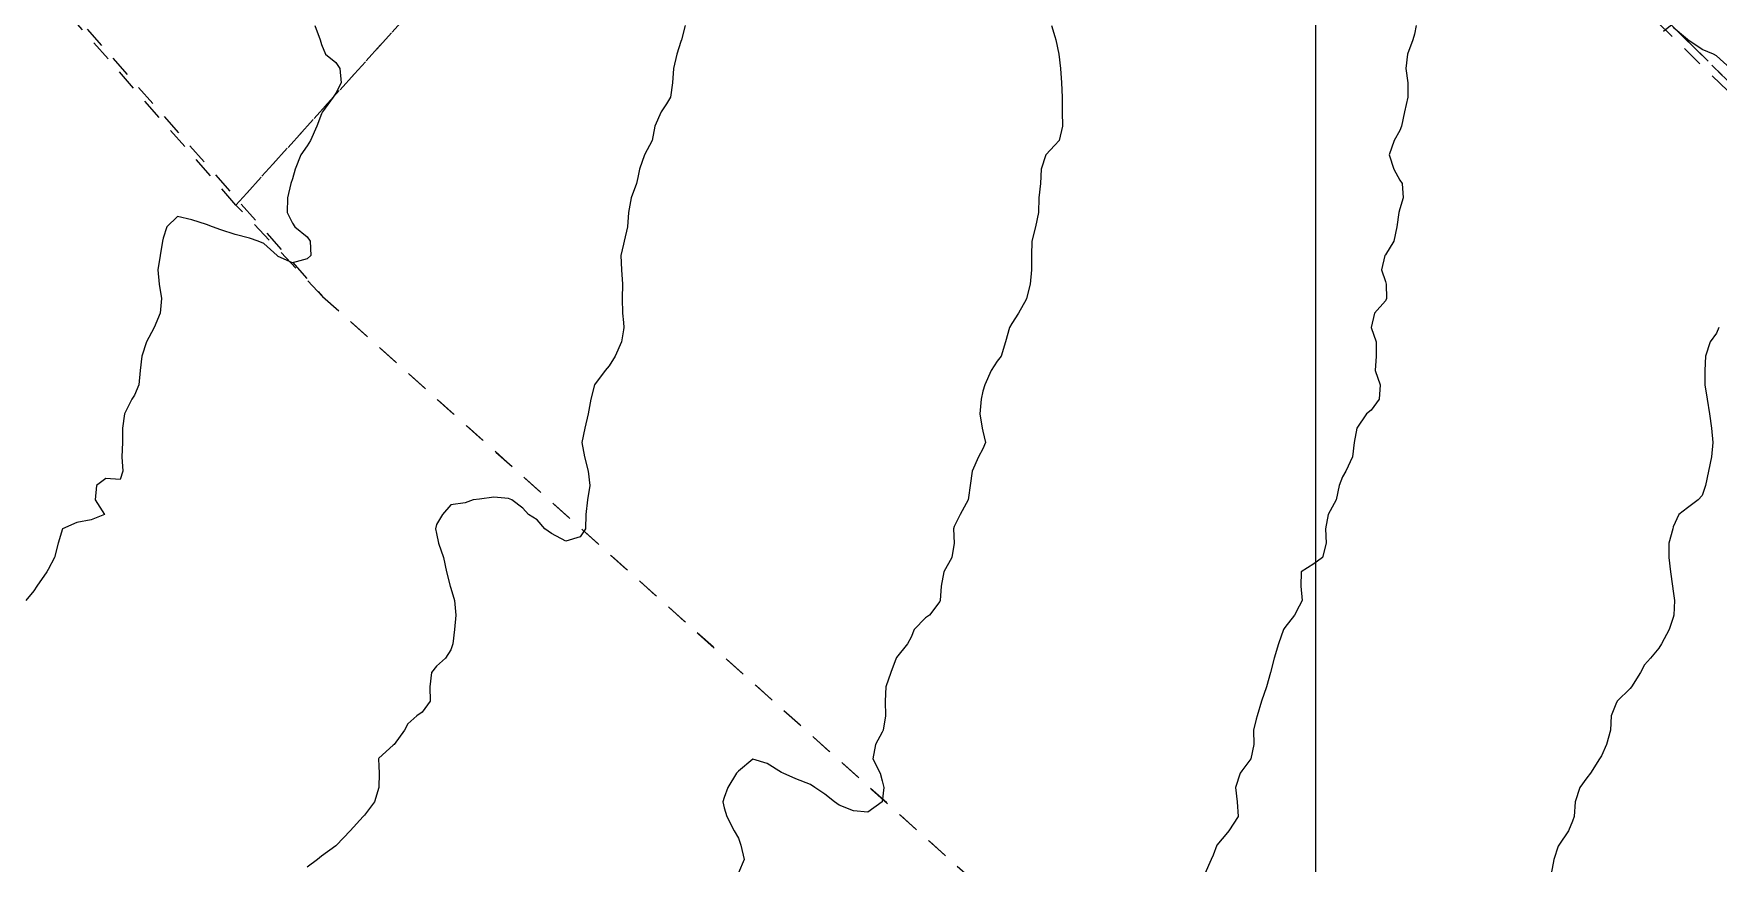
# Model space of a CAD drawing. Header units: centimetres. Extents: x 0 to 642158, y -847 to 649707.
# Drawn here: x 616722.2 to 616780.8, y 621191.6 to 621220.5 of the extents above; entities that cross this region are included whole.
import ezdxf

# ---------------------------------------------------------------- set-up
doc = ezdxf.new("R2010")
doc.units = ezdxf.units.CM
doc.header["$MEASUREMENT"] = 0
doc.linetypes.add('CENTERX2', pattern=[4, 2.5, -0.5, 0.5, -0.5])
doc.linetypes.add('JIS_02_0.7', pattern=[1.35, 0.75, -0.6])
for name, color, linetype, lineweight in [('MEV_grille', 254, 'Continuous', 9), ('MEV_vegetal_V', 7, 'Continuous', 25), ('WAL_parcellaire agricole', 7, 'JIS_02_0.7', 25), ('WAL_topographie 0.5', 253, 'Continuous', 20)]:
    doc.layers.add(name, color=color, linetype=linetype, lineweight=lineweight)
doc.layers.add('MEV_schema paysager_Ha', color=7, linetype='Continuous', lineweight=25, transparency=0.13)
doc.layers.add('SPW_parcellaire cadastral', color=7, linetype='CENTERX2', lineweight=25, true_color=0xff0542)

# ---------------------------------------------------------------- blocks, each defined once
blk = doc.blocks.new('*U112')
at = {"layer": 'MEV_grille', "transparency": 33554687}
blk.add_lwpolyline([(0, 1825.476), (0, -1825.476)], dxfattribs=at)
blk = doc.blocks.new('*U113')
at = {"layer": 'MEV_grille', "color": 0, "linetype": 'ByBlock', "lineweight": -2, "transparency": 16777216}
blk.add_blockref('*U112', (1400, 0), dxfattribs=at)

msp = doc.modelspace()

# ---------------------------------------------------------------- hatches: boundary and pattern name
at = {"layer": 'MEV_schema paysager_Ha', "transparency": 33554687}
h = msp.add_hatch(dxfattribs=at)
h.set_pattern_fill('ANSI31', color=60, scale=30, angle=354)
h.paths.add_polyline_path([(616763.793, 621237.399), (616780.361, 621223.636), (616806.73, 621203.109), (616835.432, 621183.048), (616849.2, 621170.918), (616860.426, 621161.465), (616877.021, 621145.92), (616895.432, 621126.667), (616906.244, 621113.266), (616915.551, 621100.874), (616925.104, 621088.577), (616933.769, 621076.473), (616936.099, 621075.05), (616937.977, 621072.979), (616937.912, 621070.973), (616937.135, 621069.225), (616936.358, 621067.608), (616937.135, 621064.501), (616940.76, 621060.683), (616945.227, 621056.8), (616947.105, 621052.206), (616962.41, 621024.728), (616974.109, 620995.255), (616988.613, 620964.831), (617000.873, 620934.818), (616994.034, 620945.287), (616980.56, 620976.65), (616967.841, 621003.399), (616952.474, 621032.764), (616936.299, 621056.62), (616930.996, 621060.508), (616927.549, 621064.307), (616925.604, 621066.074), (616925.516, 621067.841), (616925.125, 621068.86), (616924.852, 621069.499), (616924.487, 621070.183), (616924.304, 621071.324), (616923.391, 621073.103), (616922.341, 621073.925), (616921.096, 621075.97), (616919.417, 621078.356), (616911.722, 621092.304), (616907.214, 621097.272), (616901.665, 621105.707), (616893.69, 621116.453), (616882.131, 621129.394), (616872.652, 621139.563), (616858.571, 621155.492), (616844.444, 621168.426), (616830.582, 621180.304), (616816.719, 621190.861), (616800.357, 621202.226), (616786.054, 621214.304), (616772.55, 621226.115), (616757.239, 621240.336), (616751.019, 621247.072), (616746.267, 621252.771), (616748.773, 621253.031), (616755.597, 621245.259), (616761.904, 621239.386)])

# ---------------------------------------------------------------- linework, layer by layer
at = {"layer": 'MEV_vegetal_V'}
msp.add_lwpolyline([(616769.594, 621213.834), (616769.594, 621213.834)], dxfattribs=at)
at = {"layer": 'SPW_parcellaire cadastral'}
for points in [[(616718.835, 621287.856), (616753.119, 621246.609), (616783.079, 621216.904), (616803.88, 621199.445), (616825.651, 621183.795), (616841.151, 621171.07), (616772.42, 621142.06), (616722.671, 621121.06), (616716.437, 621128.668)], [(617069.693, 620775.462), (617042.312, 620836.61), (617036.267, 620850.114), (617034.006, 620855.163), (617017.558, 620891.904), (616974.006, 620989.185), (616961.91, 621014.447), (616950.392, 621034.719), (616936.965, 621054.591), (616923.841, 621069.865), (616923.568, 621072.35), (616921.936, 621074.869), (616902.276, 621105.214), (616875.163, 621136.929), (616841.151, 621171.07), (616825.651, 621183.795), (616803.88, 621199.445), (616783.079, 621216.904), (616753.119, 621246.609), (616755.27, 621248.854), (616758.203, 621251.915), (616759.547, 621253.317)]]:
    msp.add_lwpolyline(points, dxfattribs=at)
at = {"layer": 'WAL_parcellaire agricole'}
for points in [[(616810.251, 621070.768), (616781.35, 621080.764), (616765.85, 621085.362), (616748.357, 621090.818), (616682.918, 621169.639), (616661.738, 621197.449), (616602.087, 621269.369), (616526.994, 621299.499), (616576.822, 621338.338), (616533.815, 621402.665), (616552.813, 621416.834), (616582.717, 621382.138), (616635.423, 621323.445), (616688.43, 621261.152), (616732.293, 621211.325), (616828.245, 621125.169), (616881.648, 621072.228), (616874.217, 621071.21), (616845.277, 621069.528), (616834.321, 621069.895), (616821.725, 621073.496), (616819.913, 621067.675), (616810.251, 621070.768)], [(616635.423, 621323.445), (616673.319, 621352.016), (616713.492, 621294.188), (616745.83, 621253.858), (616755.498, 621243.526), (616729.279, 621214.505), (616688.43, 621261.152), (616635.423, 621323.445)], [(616729.279, 621214.505), (616755.498, 621243.526), (616799.169, 621200.865), (616838.173, 621169.87), (616922.849, 621078.881), (616887.651, 621066.277), (616828.245, 621125.169), (616732.293, 621211.325), (616729.279, 621214.505)]]:
    msp.add_lwpolyline(points, dxfattribs=at)
at = {"layer": 'WAL_topographie 0.5'}
for points in [[(616732.017, 621220.75), (616732.204, 621220.25), (616732.25, 621220.083), (616732.393, 621219.75), (616732.75, 621219.462), (616732.895, 621219.25), (616732.933, 621218.75), (616732.75, 621218.391), (616732.656, 621218.25), (616732.283, 621217.75), (616732.25, 621217.673), (616732.086, 621217.25), (616731.873, 621216.75), (616731.75, 621216.56), (616731.535, 621216.25), (616731.334, 621215.75), (616731.25, 621215.417), (616731.192, 621215.25), (616731.074, 621214.75), (616731.06, 621214.25), (616731.25, 621213.869), (616731.326, 621213.75), (616731.75, 621213.4), (616731.855, 621213.25), (616731.878, 621212.75), (616731.75, 621212.637), (616731.25, 621212.5), (616730.75, 621212.72), (616730.714, 621212.75), (616730.25, 621213.168), (616730.05, 621213.25), (616729.75, 621213.356), (616729.25, 621213.482), (616728.75, 621213.641), (616728.462, 621213.75), (616728.25, 621213.825), (616727.75, 621213.996), (616727.25, 621214.109), (616726.879, 621213.75), (616726.75, 621213.35), (616726.73, 621213.25), (616726.641, 621212.75), (616726.558, 621212.25), (616726.604, 621211.75), (616726.69, 621211.25), (616726.648, 621210.75), (616726.436, 621210.25), (616726.25, 621209.902), (616726.171, 621209.75), (616726.006, 621209.25), (616725.95, 621208.75), (616725.901, 621208.25), (616725.75, 621207.893), (616725.663, 621207.75), (616725.402, 621207.25), (616725.33, 621206.75), (616725.336, 621206.25), (616725.317, 621205.75), (616725.345, 621205.25), (616725.25, 621204.964), (616724.75, 621205), (616724.429, 621204.75), (616724.383, 621204.25), (616724.708, 621203.75), (616724.25, 621203.554), (616723.75, 621203.467), (616723.25, 621203.25), (616723.25, 621203.25), (616723.101, 621202.75), (616722.97, 621202.25), (616722.75, 621201.833), (616722.7, 621201.75), (616722.354, 621201.25), (616722.25, 621201.094), (616721.975, 621200.75)], [(616744.896, 621220.75), (616744.769, 621220.25), (616744.75, 621220.194), (616744.612, 621219.75), (616744.492, 621219.25), (616744.456, 621218.75), (616744.385, 621218.25), (616744.25, 621218.023), (616744.062, 621217.75), (616743.845, 621217.25), (616743.75, 621216.75), (616743.75, 621216.75), (616743.483, 621216.25), (616743.309, 621215.75), (616743.25, 621215.464), (616743.203, 621215.25), (616743.023, 621214.75), (616742.931, 621214.25), (616742.896, 621213.75), (616742.773, 621213.25), (616742.75, 621213.139), (616742.66, 621212.75), (616742.687, 621212.25), (616742.724, 621211.75), (616742.706, 621211.25), (616742.714, 621210.75), (616742.75, 621210.417), (616742.766, 621210.25), (616742.75, 621210.167), (616742.679, 621209.75), (616742.461, 621209.25), (616742.25, 621208.917), (616742.117, 621208.75), (616741.75, 621208.25), (616741.75, 621208.25), (616741.612, 621207.75), (616741.528, 621207.25), (616741.411, 621206.75), (616741.302, 621206.25), (616741.393, 621205.75), (616741.525, 621205.25), (616741.588, 621204.75), (616741.506, 621204.25), (616741.447, 621203.75), (616741.432, 621203.25), (616741.25, 621202.968), (616740.75, 621202.819), (616740.25, 621203.079), (616740.02, 621203.25), (616739.75, 621203.559), (616739.448, 621203.75), (616739.25, 621203.966), (616738.871, 621204.25), (616738.75, 621204.297), (616738.25, 621204.35), (616737.75, 621204.283), (616737.527, 621204.25), (616737.25, 621204.15), (616736.75, 621204.083), (616736.456, 621203.75), (616736.25, 621203.4), (616736.219, 621203.25), (616736.25, 621203.083), (616736.323, 621202.75), (616736.496, 621202.25), (616736.6, 621201.75), (616736.73, 621201.25), (616736.75, 621201.179), (616736.878, 621200.75), (616736.924, 621200.25), (616736.878, 621199.75), (616736.825, 621199.25), (616736.75, 621199.036), (616736.56, 621198.75), (616736.25, 621198.467), (616736.083, 621198.25), (616736.024, 621197.75), (616736.028, 621197.25), (616735.75, 621196.875), (616735.571, 621196.75), (616735.25, 621196.469), (616735.141, 621196.25), (616734.776, 621195.75), (616734.75, 621195.729), (616734.25, 621195.274), (616734.237, 621195.25), (616734.25, 621195), (616734.264, 621194.75), (616734.25, 621194.25), (616734.25, 621194.25), (616734.1, 621193.75), (616733.75, 621193.294), (616733.704, 621193.25), (616733.25, 621192.75), (616733.25, 621192.75), (616732.78, 621192.25), (616732.75, 621192.222), (616732.25, 621191.871), (616732.117, 621191.75), (616731.75, 621191.482)], [(616757.628, 621220.75), (616757.75, 621220.365), (616757.786, 621220.25), (616757.884, 621219.75), (616757.947, 621219.25), (616757.982, 621218.75), (616758, 621218.25), (616758.009, 621217.75), (616758.02, 621217.25), (616757.9, 621216.75), (616757.75, 621216.589), (616757.433, 621216.25), (616757.277, 621215.75), (616757.25, 621215.25), (616757.25, 621215.25), (616757.191, 621214.75), (616757.18, 621214.25), (616757.083, 621213.75), (616756.953, 621213.25), (616756.937, 621212.75), (616756.936, 621212.25), (616756.897, 621211.75), (616756.767, 621211.25), (616756.75, 621211.219), (616756.482, 621210.75), (616756.25, 621210.389), (616756.172, 621210.25), (616756.03, 621209.75), (616755.889, 621209.25), (616755.75, 621209.071), (616755.536, 621208.75), (616755.319, 621208.25), (616755.25, 621208.028), (616755.186, 621207.75), (616755.139, 621207.25), (616755.226, 621206.75), (616755.25, 621206.639), (616755.335, 621206.25), (616755.25, 621206.031), (616755.1, 621205.75), (616754.878, 621205.25), (616754.81, 621204.75), (616754.75, 621204.333), (616754.733, 621204.25), (616754.462, 621203.75), (616754.25, 621203.327), (616754.227, 621203.25), (616754.25, 621202.75), (616754.25, 621202.75), (616754.25, 621202.75), (616754.167, 621202.25), (616753.893, 621201.75), (616753.794, 621201.25), (616753.761, 621200.75), (616753.75, 621200.721), (616753.387, 621200.25), (616753.25, 621200.15), (616752.863, 621199.75), (616752.75, 621199.481), (616752.625, 621199.25), (616752.25, 621198.776), (616752.233, 621198.75), (616752.043, 621198.25), (616751.875, 621197.75), (616751.847, 621197.25), (616751.857, 621196.75), (616751.778, 621196.25), (616751.75, 621196.173), (616751.511, 621195.75), (616751.427, 621195.25), (616751.68, 621194.75), (616751.75, 621194.483), (616751.806, 621194.25), (616751.75, 621193.75), (616751.75, 621193.75), (616751.25, 621193.393), (616750.75, 621193.442), (616750.25, 621193.641), (616750.093, 621193.75), (616749.75, 621194.023), (616749.405, 621194.25), (616749.25, 621194.352), (616748.75, 621194.556), (616748.308, 621194.75), (616748.25, 621194.777), (616747.75, 621195.087), (616747.25, 621195.234), (616746.75, 621194.821), (616746.684, 621194.75), (616746.386, 621194.25), (616746.25, 621193.904), (616746.207, 621193.75), (616746.25, 621193.55), (616746.341, 621193.25), (616746.597, 621192.75), (616746.75, 621192.491), (616746.835, 621192.25), (616746.947, 621191.75), (616746.75, 621191.281)], [(616770.314, 621220.75), (616770.25, 621220.45), (616770.193, 621220.25), (616770.014, 621219.75), (616769.956, 621219.25), (616770.017, 621218.75), (616770.018, 621218.25), (616769.904, 621217.75), (616769.801, 621217.25), (616769.75, 621217.096), (616769.546, 621216.75), (616769.37, 621216.25), (616769.536, 621215.75), (616769.75, 621215.375), (616769.824, 621215.25), (616769.861, 621214.75), (616769.75, 621214.375), (616769.715, 621214.25), (616769.644, 621213.75), (616769.536, 621213.25), (616769.25, 621212.779), (616769.228, 621212.75), (616769.112, 621212.25), (616769.25, 621211.85), (616769.274, 621211.75), (616769.283, 621211.25), (616769.25, 621211.178), (616768.859, 621210.75), (616768.75, 621210.25), (616768.926, 621209.75), (616768.917, 621209.25), (616768.889, 621208.75), (616769.06, 621208.25), (616769.028, 621207.75), (616768.75, 621207.375), (616768.583, 621207.25), (616768.25, 621206.75), (616768.25, 621206.75), (616768.155, 621206.25), (616768.104, 621205.75), (616767.869, 621205.25), (616767.75, 621205.058), (616767.632, 621204.75), (616767.536, 621204.25), (616767.25, 621203.75), (616767.25, 621203.75), (616767.155, 621203.25), (616767.181, 621202.75), (616767.056, 621202.25), (616766.75, 621202.03), (616766.313, 621201.75), (616766.298, 621201.25), (616766.345, 621200.75), (616766.25, 621200.556), (616766.078, 621200.25), (616765.75, 621199.813), (616765.7, 621199.75), (616765.526, 621199.25), (616765.371, 621198.75), (616765.25, 621198.25), (616765.25, 621198.25), (616765.112, 621197.75), (616764.932, 621197.25), (616764.779, 621196.75), (616764.75, 621196.625), (616764.653, 621196.25), (616764.669, 621195.75), (616764.567, 621195.25), (616764.25, 621194.837), (616764.189, 621194.75), (616764.034, 621194.25), (616764.091, 621193.75), (616764.118, 621193.25), (616763.802, 621192.75), (616763.75, 621192.694), (616763.386, 621192.25), (616763.25, 621191.904), (616763.187, 621191.75), (616762.967, 621191.25)], [(616781.242, 621219.25), (616780.75, 621219.694), (616780.653, 621219.75), (616780.25, 621219.914), (616779.758, 621220.25), (616779.75, 621220.256), (616779.25, 621220.678)], [(616780.833, 621210.25), (616780.75, 621210.05), (616780.536, 621209.75), (616780.371, 621209.25), (616780.348, 621208.75), (616780.354, 621208.25), (616780.427, 621207.75), (616780.515, 621207.25), (616780.577, 621206.75), (616780.63, 621206.25), (616780.579, 621205.75), (616780.474, 621205.25), (616780.375, 621204.75), (616780.25, 621204.406), (616780.111, 621204.25), (616779.75, 621203.979), (616779.444, 621203.75), (616779.25, 621203.313), (616779.233, 621203.25), (616779.102, 621202.75), (616779.093, 621202.25), (616779.157, 621201.75), (616779.229, 621201.25), (616779.25, 621201.083), (616779.289, 621200.75), (616779.272, 621200.25), (616779.25, 621200.167), (616779.111, 621199.75), (616778.843, 621199.25), (616778.75, 621199.103), (616778.464, 621198.75), (616778.25, 621198.513), (616778.107, 621198.25), (616777.799, 621197.75), (616777.75, 621197.697), (616777.303, 621197.25), (616777.25, 621197.145), (616777.091, 621196.75), (616777.074, 621196.25), (616776.93, 621195.75), (616776.75, 621195.359), (616776.687, 621195.25), (616776.368, 621194.75), (616776.25, 621194.59), (616776, 621194.25), (616775.841, 621193.75), (616775.804, 621193.25), (616775.75, 621193.083), (616775.612, 621192.75), (616775.269, 621192.25), (616775.25, 621192.214), (616775.095, 621191.75), (616775.01, 621191.25)]]:
    msp.add_lwpolyline(points, dxfattribs=at)

# ---------------------------------------------------------------- block references
at = {"layer": 'MEV_grille', "transparency": 33554687}
msp.add_blockref('*U113', (615366.814, 620593.644), dxfattribs=at)

doc.saveas('drawing.dxf')
